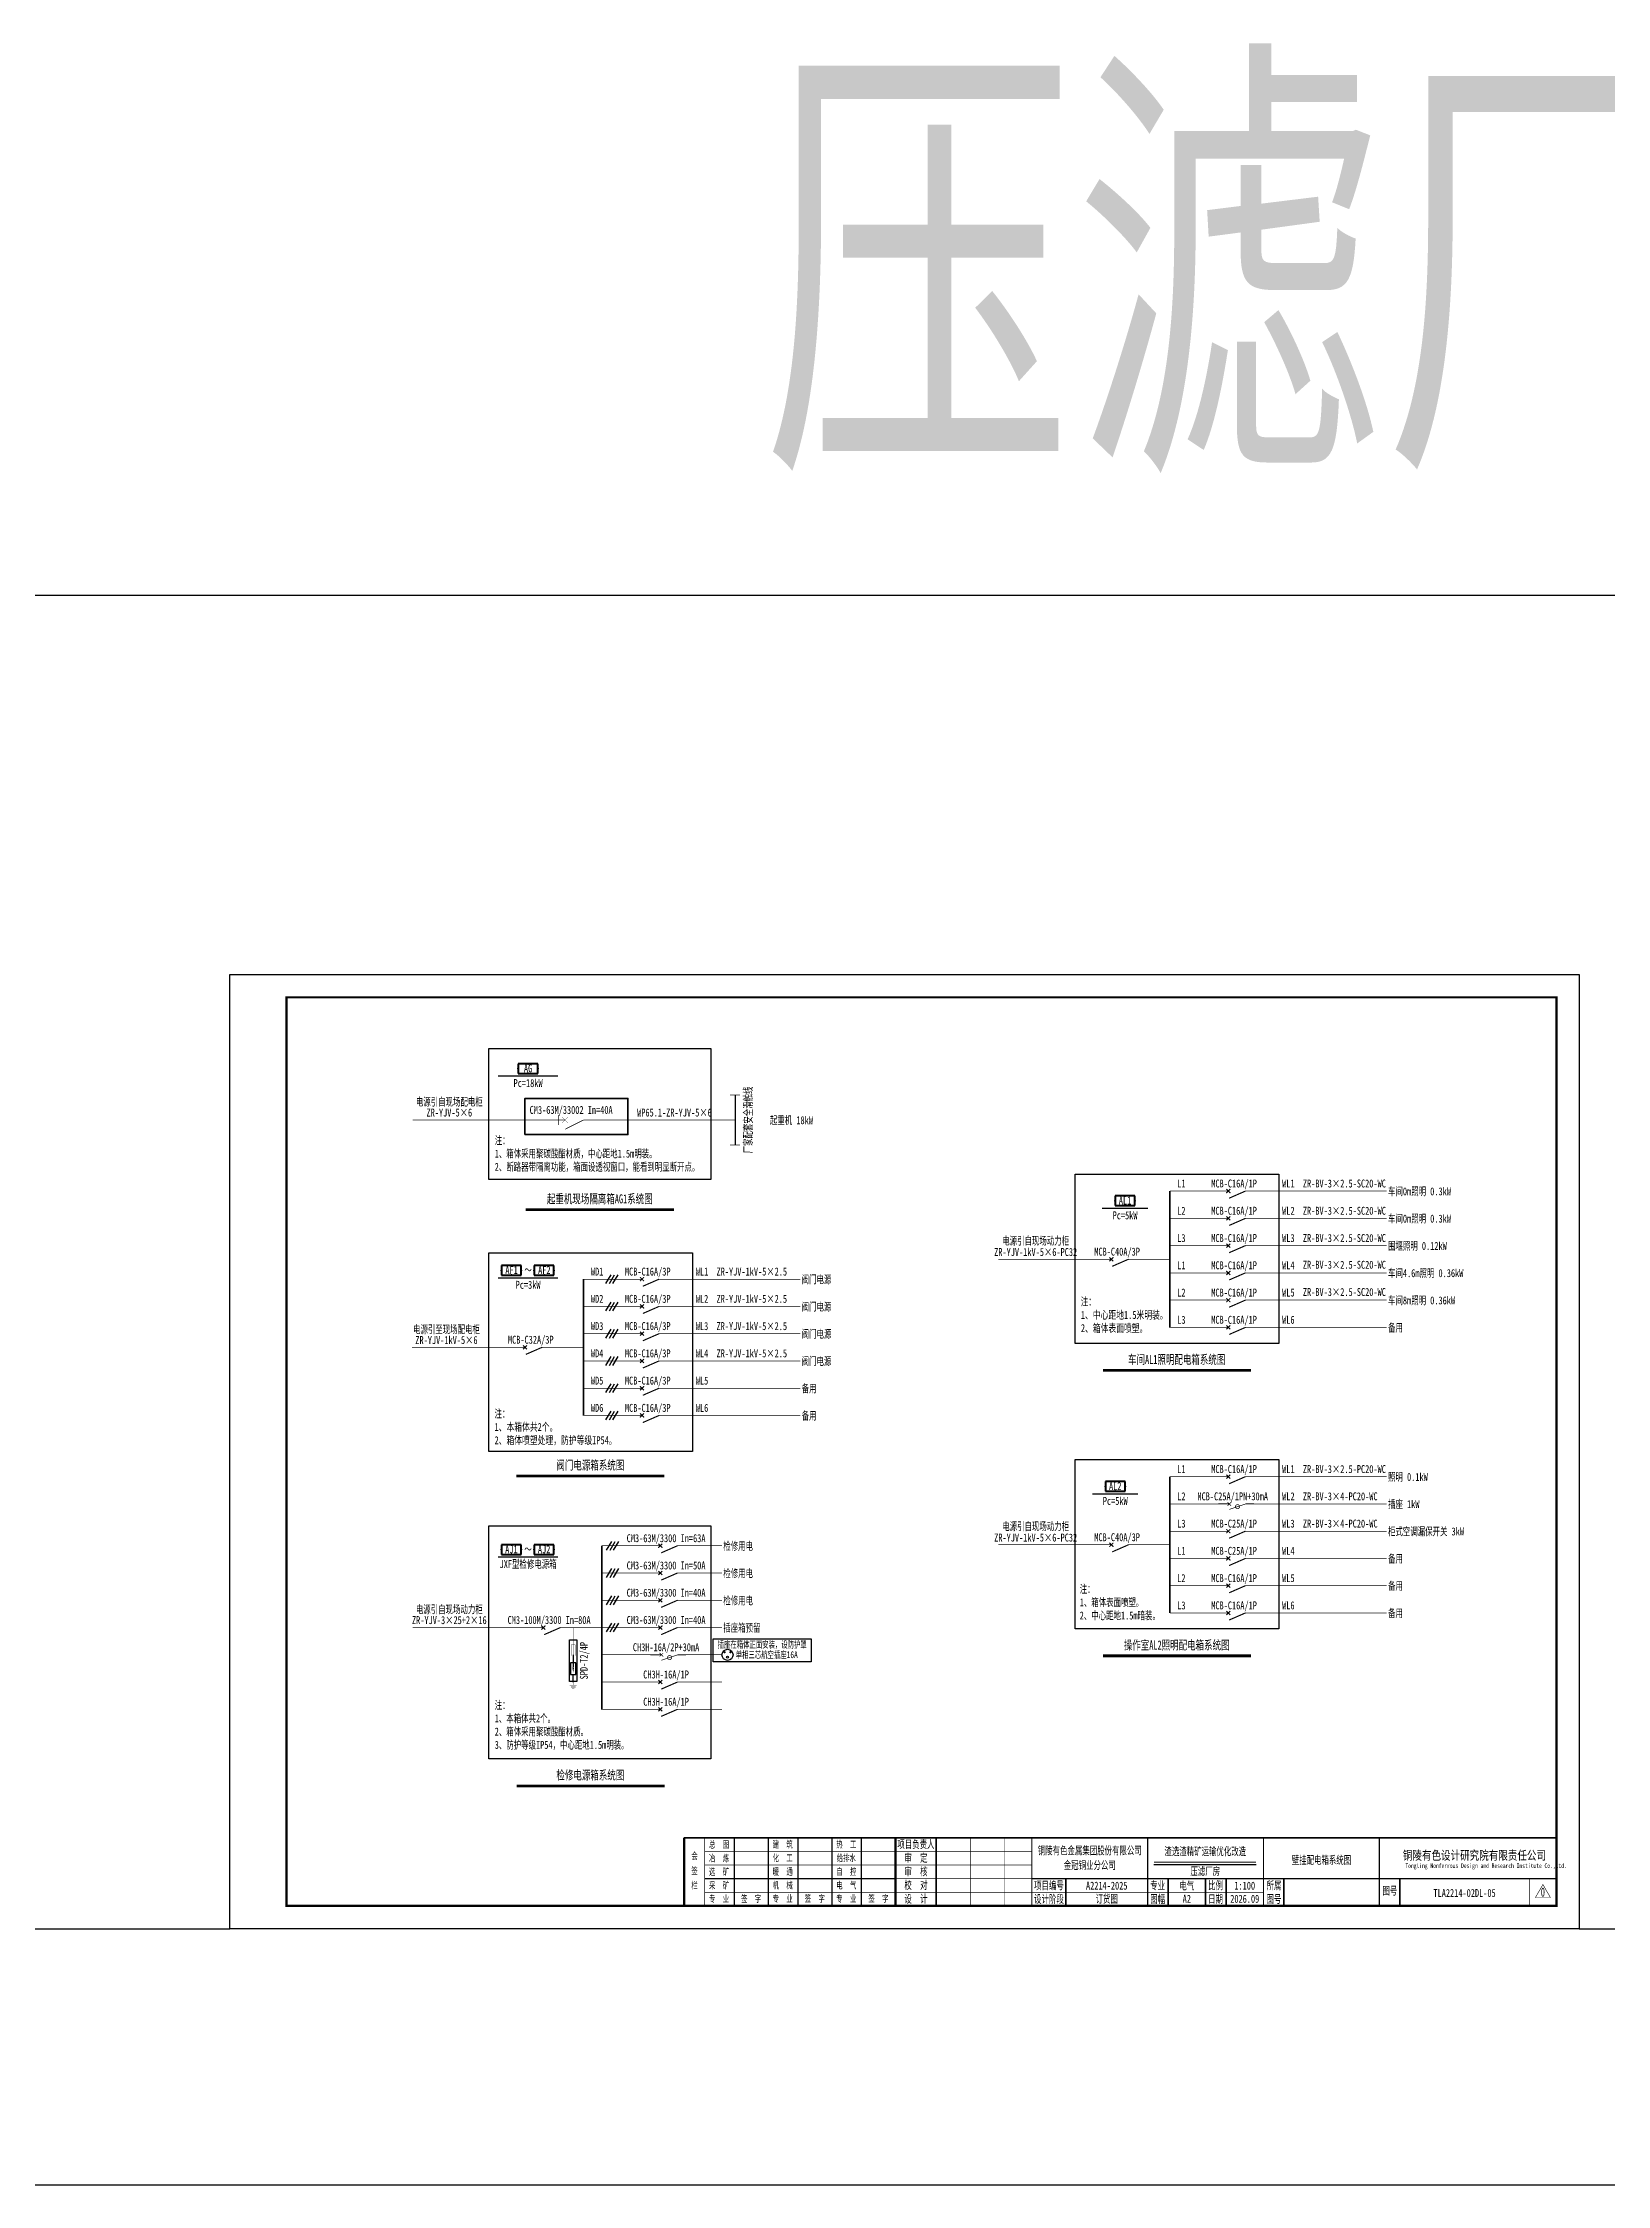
# Model space of a CAD drawing. Header units: millimetres. Extents: x 257344 to 1270023, y 272924 to 540726.
# Drawn here: x 629784 to 698634, y 272924 to 367234 of the extents above; entities that cross this region are included whole.
import ezdxf
from ezdxf.enums import TextEntityAlignment as Align

# ---------------------------------------------------------------- set-up
doc = ezdxf.new("R2010")
doc.units = ezdxf.units.MM
for name, color, linetype, lineweight in [('CAXA0层', 7, 'Continuous', 25), ('ELEMENT', 3, 'Continuous', 30), ('SW', 8, 'Continuous', 20)]:
    doc.layers.add(name, color=color, linetype=linetype, lineweight=lineweight)
for name, color, linetype in [('TEXT', 4, 'Continuous'), ('图框', 7, 'Continuous'), ('文字', 7, 'Continuous'), ('照明平面导线层', 3, 'Continuous'), ('照明平面设备层', 1, 'Continuous'), ('电气-照明系统-设备', 7, 'Continuous'), ('电辅助1', 7, 'Continuous'), ('表格图框层', 7, 'Continuous'), ('高低压系统', 4, 'Continuous')]:
    doc.layers.add(name, color=color, linetype=linetype)
doc.styles.add('HZ', font='', dxfattribs={"width": 0.75})
doc.styles.get("Standard").update_dxf_attribs({"font": 'arial.ttf', "bigfont": 'hzdx.shx'})
doc.styles.add('标准', font='', dxfattribs={"width": 0.667})
doc.styles.get('HZ').set_extended_font_data('SimSun')
doc.styles.get('标准').set_extended_font_data('NSimSun')

# ---------------------------------------------------------------- blocks, each defined once
blk = doc.blocks.new('3')
at = {"layer": 'TEXT', "color": 7, "lineweight": 25, "style": 'HZ', "width": 0.75}
for s, height, p in [('铜陵有色设计研究院有限责任公司', 400, (221501, 249018)), ('Tongling Nonferrous Design and Research Institute Co.,Ltd.', 200, (221613, 248659))]:
    blk.add_text(s, height=height, dxfattribs=at).set_placement(p)
blk = doc.blocks.new('铜陵有色图签02')
at = {"layer": '图框', "linetype": 'Continuous', "lineweight": 50}
for p, q in [((-38401, 3003), (-38401, 1)), ((-29100, 3001), (-29100, 0))]:
    blk.add_line(p, q, dxfattribs=at)
at = {"layer": '图框', "color": 7, "linetype": 'Continuous', "lineweight": 25}
for p, q in [((-36201, 3010), (-36201, 9)), ((-34701, 3010), (-34701, 9)), ((-33401, 3017), (-33401, 16)), ((-31901, 3017), (-31901, 16)), ((-30601, 3017), (-30601, 16)), ((-29100, 1201), (-37501, 1201))]:
    blk.add_line(p, q, dxfattribs=at)
at = {"layer": '图框', "color": 7, "linetype": 'Continuous', "lineweight": 35}
for p, q in [((-27300, 3001), (-27300, 1)), ((-21600, 1197), (-21600, -3)), ((-17100, 1200), (-17100, 0)), ((-15450, 0), (-15450, 1200)), ((-14550, 1200), (-14550, 0)), ((-12000, 1201), (-12000, 1)), ((-6900, 1202), (-6900, 2))]:
    blk.add_line(p, q, dxfattribs=at)
at = {"layer": '图框', "lineweight": 25}
blk.add_line((-17723, 1830), (-13223, 1830), dxfattribs=at)
at = {"layer": '图框', "lineweight": 70, "const_width": 70}
blk.add_lwpolyline([(-17980, 3001), (0, 3001), (-38401, 3001)], dxfattribs=at)
at = {"layer": '图框', "color": 7, "linetype": 'Continuous', "lineweight": 25, "const_width": 25}
for points in [[(-37501, 3000), (-37501, 0)], [(-25800, 3001), (-25800, 1)], [(-24300, 3001), (-24300, 1)], [(-23100, 2401), (-37501, 2401)], [(-23100, 1801), (-37501, 1801)], [(-23100, 1201), (-29100, 1201)], [(-602, 943), (-932, 371), (-272, 371), (-602, 943)], [(-12900, 600), (-18000, 600), (-37501, 600)]]:
    blk.add_lwpolyline(points, dxfattribs=at)
at = {"layer": '图框', "linetype": 'Continuous', "lineweight": 50, "const_width": 50}
for points in [[(-23100, 3001), (-23100, 1)], [(-18000, 3000), (-18000, 0)]]:
    blk.add_lwpolyline(points, dxfattribs=at)
at = {"layer": '图框', "lineweight": 50, "const_width": 50}
for points in [[(-12900, 3001), (-12900, 1)], [(-7800, 3001), (-7800, 1)], [(0, 3000), (0, 0)], [(-23100, 1200), (0, 1200)]]:
    blk.add_lwpolyline(points, dxfattribs=at)
at = {"layer": '图框', "lineweight": 25, "const_width": 35}
blk.add_lwpolyline([(-17723, 1930), (-13223, 1930)], dxfattribs=at)
at = {"layer": '图框', "color": 7, "linetype": 'Continuous', "lineweight": 35, "const_width": 25}
blk.add_lwpolyline([(-1200, 1201), (-1200, 0)], dxfattribs=at)
at = {"layer": '图框', "linetype": 'Continuous', "lineweight": 70, "const_width": 70}
blk.add_lwpolyline([(-38401, 1), (0, 0)], dxfattribs=at)
at = {"layer": '图框', "lineweight": 25}
blk.add_blockref('3', (-228268, -246986), dxfattribs=at)
at = {"layer": 'TEXT', "color": 7, "lineweight": 25, "style": '标准', "width": 0.667}
for s, height, p in [('总  图', 300, (-36862, 2555)), ('建  筑', 300, (-34062, 2562)), ('热  工', 300, (-31262, 2562)), ('项目负责人', 350, (-28197, 2541)), ('会', 300, (-37942, 2054)), ('冶  炼', 300, (-36862, 1955)), ('化  工', 300, (-34062, 1962)), ('给排水', 300, (-31262, 1962)), ('审  定', 350, (-28197, 1941)), ('栏', 300, (-37942, 754)), ('签', 300, (-37942, 1404)), ('采  矿', 300, (-36862, 754)), ('选  矿', 300, (-36862, 1355)), ('机  械', 300, (-34062, 761)), ('暖  通', 300, (-34062, 1362)), ('电  气', 300, (-31262, 761)), ('自  控', 300, (-31262, 1362)), ('校  对', 350, (-28197, 741)), ('审  核', 350, (-28197, 1341)), ('项目编号', 350, (-22343, 730)), ('专业', 350, (-17559, 730)), ('比例', 350, (-15009, 730)), ('所属', 350, (-12438, 730)), ('专  业', 300, (-36862, 170)), ('签  字', 300, (-35449, 170)), ('专  业', 300, (-34062, 177)), ('签  字', 300, (-32649, 177)), ('专  业', 300, (-31262, 177)), ('签  字', 300, (-29849, 177)), ('设  计', 350, (-28197, 139)), ('设计阶段', 350, (-22343, 130)), ('图幅', 350, (-17559, 130)), ('日期', 350, (-15009, 130)), ('图号', 350, (-12438, 130)), ('图号', 350, (-7339, 495))]:
    blk.add_text(s, height=height, dxfattribs=at).set_placement(p, align=Align.CENTER)
blk = doc.blocks.new('1107AA')
at = {"color": 3, "linetype": 'Continuous'}
for points, const_width in [([(0, -7.5), (-3.79, 0)], 0.3), ([(1.25, 1.25), (-1.25, -1.25)], 0.1), ([(-1.25, 1.25), (1.25, -1.25)], 0.1)]:
    blk.add_lwpolyline(points, dxfattribs=dict(at, const_width=const_width))
blk = doc.blocks.new('PLA1')
at = {"color": 0, "linetype": 'ByBlock', "lineweight": -2}
for p, q in [((-500, 500), (-500, 0)), ((500, 500), (-500, 500)), ((-500, 0), (500, 0)), ((500, 0), (500, 500))]:
    blk.add_line(p, q, dxfattribs=at)
for p in [(-500, 250), (0, 500), (0, 0), (500, 250)]:
    blk.add_point(p, dxfattribs=at)
blk = doc.blocks.new('DYDQ0201')
at = {"color": 0}
for points, const_width in [([(0, 0), (0, -3.75)], 0.3), ([(0, -11.25), (-3.11, -4.12)], 0.5), ([(0.86, -4.61), (-0.86, -2.89)], 0.5), ([(-0.86, -4.61), (0.86, -2.89)], 0.5), ([(0, -11.25), (0, -15)], 0.3)]:
    blk.add_lwpolyline(points, dxfattribs=dict(at, const_width=const_width))
blk = doc.blocks.new('LHB1')
at = {"color": 0, "linetype": 'ByBlock', "lineweight": -2}
for points, const_width in [([(4, 0), (0, 0)], 0.4), ([(3.353, -0.647), (4.647, 0.647)], 0.25), ([(4.647, -0.647), (3.353, 0.647)], 0.25), ([(10, 0), (4, -2)], 0.25), ([(10, 0), (13, 0)], 0.4)]:
    blk.add_lwpolyline(points, dxfattribs=dict(at, const_width=const_width))
at = {"color": 0, "linetype": 'ByBlock', "lineweight": -2, "const_width": 0.25}
blk.add_lwpolyline([(7.75, -1, 1), (6.25, -1, 1), (7.75, -1)], format="xyb", dxfattribs=at)
blk = doc.blocks.new('$element$00000532')
for points in [[(0, 0), (0, -0.283)], [(-0.1, -0.283), (0.1, -0.283), (0.1, -0.717), (-0.1, -0.717), (-0.1, -0.283)], [(0, -1), (0, -0.567)]]:
    blk.add_lwpolyline(points)
for points in [[(-0.033, -0.55), (0.033, -0.55), (0, -0.35), (0.033, -0.55)], [(0.033, -0.55), (0, -0.35), (-0.033, -0.55), (0.033, -0.55)], [(0, -0.367), (-0.033, -0.567), (0.033, -0.567), (0, -0.367)]]:
    blk.add_solid(points)
blk.add_attdef('S', (0, 0), '', height=0.00000667)
blk = doc.blocks.new('HFH')
at = {"color": 3, "linetype": 'Continuous', "const_width": 17.3}
for points in [[(-2085, -50), (-2085, 50)], [(-1999, -105), (-1999, 105)], [(-1917, -158), (-1917, 158)], [(-1653, 0), (-1917, 0)]]:
    blk.add_lwpolyline(points, dxfattribs=at)
at = {"color": 3}
blk.add_lwpolyline([(-1757, 162), (75, 162), (75, -164), (-1757, -164)], close=True, dxfattribs=at)
at = {"color": 3, "const_width": 13.3}
for points in [[(-717, 0), (-52, 0)], [(-621, 90), (-139, 90)], [(-621, -90), (-621, 90)], [(-139, -90), (-139, 90)], [(-621, -90), (-139, -90)]]:
    blk.add_lwpolyline(points, dxfattribs=at)
at = {"layer": 'ELEMENT', "linetype": 'ByBlock', "xscale": -1200, "yscale": 1200, "zscale": 1200, "rotation": 90}
blk.add_blockref('$element$00000532', (-1791, 0), dxfattribs=at)

msp = doc.modelspace()

# ---------------------------------------------------------------- linework, layer by layer
at = {"color": 0, "lineweight": -3, "ltscale": 100}
for p, q in [((649416.93211, 322962.46865), (659177.21526, 322962.46865)), ((649416.93211, 317188.29371), (649416.93211, 322962.46865)), ((659177.21526, 322962.46865), (659177.21526, 317188.29371)), ((659177.21526, 317188.29371), (649416.93211, 317188.29371)), ((675223.34901, 317436.14536), (684176.57863, 317436.14536)), ((675223.34901, 309979.66237), (675223.34901, 317436.14536)), ((684176.57863, 317436.14536), (684176.57863, 309979.66237)), ((649416.93211, 313970.75115), (658370.16174, 313970.75115)), ((649416.93211, 305226.40814), (649416.93211, 313970.75115)), ((658370.16174, 313970.75115), (658370.16174, 305226.40814)), ((684176.57863, 309979.66237), (675223.34901, 309979.66237)), ((658370.16174, 305226.40814), (649416.93211, 305226.40814)), ((675223.34901, 304865.04309), (684176.57863, 304865.04309)), ((675223.34901, 297408.56009), (675223.34901, 304865.04309)), ((684176.57863, 304865.04309), (684176.57863, 297408.56009)), ((649416.93211, 301942.3946), (659177.21526, 301942.3946)), ((649416.93211, 291689.55618), (649416.93211, 301942.3946)), ((659177.21526, 301942.3946), (659177.21526, 291689.55618)), ((684176.57863, 297408.56009), (675223.34901, 297408.56009)), ((659177.21526, 291689.55618), (649416.93211, 291689.55618))]:
    msp.add_line(p, q, dxfattribs=at)
at = {"color": 3}
for p, q in [((628008.79781, 284214.48919), (638008.79781, 284214.48919)), ((697408.79781, 284214.48919), (707408.79781, 284214.48919))]:
    msp.add_line(p, q, dxfattribs=at)
for points in [[(267543.57835, 342923.7246), (1270023.47933, 342923.7246), (1270023.47933, 272923.7246), (267543.57835, 272923.7246)], [(659287.00279, 296969.48717), (663603.92539, 296969.48717), (663603.92539, 295964.25589), (659287.00279, 295964.25589)]]:
    msp.add_lwpolyline(points, close=True, dxfattribs=at)
at = {"color": 4, "linetype": 'ByBlock', "lineweight": 35}
msp.add_lwpolyline([(651003.93433, 319173.12413), (651003.93433, 320763.69869), (655537.61231, 320763.69869), (655537.61231, 319173.12413)], close=True, dxfattribs=at)
at = {"color": 2, "linetype": 'ByBlock', "const_width": 33}
for points in [[(660474.42767, 320914.85196), (660034.42767, 320914.85196)], [(660474.42767, 318717.24925), (660034.42767, 318717.24925)]]:
    msp.add_lwpolyline(points, dxfattribs=at)
at = {"color": 3, "const_width": 13.30256}
msp.add_lwpolyline([(653128.12431, 296801.70742), (653128.12431, 297470.34705)], dxfattribs=at)
at = {"color": 1}
for centre, radius in [((659918.8356, 296270.34705), 243.73591), ((659786.50514, 296384.58585), 29.10999), ((660051.16607, 296384.58585), 29.10999)]:
    msp.add_circle(centre, radius, dxfattribs=at)
at = {"color": 2}
msp.add_circle((659918.8356, 296166.52943), 43.66498, dxfattribs=at)
at = {"layer": 'CAXA0层', "color": 0, "linetype": 'Continuous', "lineweight": 30}
for p, q in [((649830.82365, 321751.80902), (652450.75764, 321751.80902)), ((676415.34674, 315929.90024), (678415.34674, 315929.90024)), ((649830.82365, 312871.79058), (652450.75764, 312871.79058)), ((675983.34674, 303358.79797), (677983.34674, 303358.79797)), ((649830.82365, 300577.9341), (652450.75764, 300577.9341))]:
    msp.add_line(p, q, dxfattribs=at)
at = {"layer": 'CAXA0层', "color": 2, "linetype": 'Continuous', "lineweight": 40}
for p, q in [((651043.9284, 315891.00734), (657550.21898, 315891.00734)), ((676446.81853, 308819.05947), (682953.10911, 308819.05947)), ((650628.1739, 304167.86961), (657134.46448, 304167.86961)), ((676446.81853, 296247.9572), (682953.10911, 296247.9572)), ((650640.40163, 290524.55618), (657146.69221, 290524.55618))]:
    msp.add_line(p, q, dxfattribs=at)
at = {"layer": 'CAXA0层', "color": 2, "linetype": 'Continuous', "lineweight": 0}
for p, q in [((651043.9284, 315825.52441), (657550.21898, 315825.52441)), ((676446.81853, 308753.57654), (682953.10911, 308753.57654)), ((650628.1739, 304102.38668), (657134.46448, 304102.38668)), ((676446.81853, 296182.47427), (682953.10911, 296182.47427)), ((650640.40163, 290459.07325), (657146.69221, 290459.07325))]:
    msp.add_line(p, q, dxfattribs=at)
at = {"layer": '图框', "linetype": 'Continuous', "lineweight": 100, "const_width": 100}
msp.add_lwpolyline([(640508.79781, 285214.48919), (696408.79781, 285214.48919), (696408.79781, 325214.48919), (640508.79781, 325214.48919)], close=True, dxfattribs=at)
at = {"layer": '文字', "color": 3, "linetype": 'ByBlock', "lineweight": 25, "const_width": 30}
msp.add_lwpolyline([(646058.93046, 319816.09452), (652706.10363, 319816.09452)], dxfattribs=at)
at = {"layer": '照明平面导线层', "color": 2, "linetype": 'ByBlock', "lineweight": 25, "ltscale": 100}
for p, q in [((654568.54778, 312612.73589), (654800.32585, 313002.15385)), ((654719.54778, 312612.73589), (654951.32585, 313002.15385)), ((654870.54778, 312612.73589), (655102.32585, 313002.15385)), ((654568.54778, 311412.73589), (654800.32585, 311802.15385)), ((654719.54778, 311412.73589), (654951.32585, 311802.15385)), ((654870.54778, 311412.73589), (655102.32585, 311802.15385)), ((654568.54778, 310212.73589), (654800.32585, 310602.15385)), ((654719.54778, 310212.73589), (654951.32585, 310602.15385)), ((654870.54778, 310212.73589), (655102.32585, 310602.15385)), ((654568.54778, 309012.73589), (654800.32585, 309402.15385)), ((654719.54778, 309012.73589), (654951.32585, 309402.15385)), ((654870.54778, 309012.73589), (655102.32585, 309402.15385)), ((654568.54778, 307812.73589), (654800.32585, 308202.15385)), ((654719.54778, 307812.73589), (654951.32585, 308202.15385)), ((654870.54778, 307812.73589), (655102.32585, 308202.15385)), ((654568.54778, 306612.73589), (654800.32585, 307002.15385)), ((654719.54778, 306612.73589), (654951.32585, 307002.15385)), ((654870.54778, 306612.73589), (655102.32585, 307002.15385)), ((654596.01978, 300875.63807), (654827.79785, 301265.05603)), ((654747.01978, 300875.63807), (654978.79785, 301265.05603)), ((654898.01978, 300875.63807), (655129.79785, 301265.05603)), ((654596.01978, 299675.63807), (654827.79785, 300065.05603)), ((654747.01978, 299675.63807), (654978.79785, 300065.05603)), ((654898.01978, 299675.63807), (655129.79785, 300065.05603)), ((654596.01978, 298475.63807), (654827.79785, 298865.05603)), ((654747.01978, 298475.63807), (654978.79785, 298865.05603)), ((654898.01978, 298475.63807), (655129.79785, 298865.05603)), ((654596.01978, 297275.63807), (654827.79785, 297665.05603)), ((654747.01978, 297275.63807), (654978.79785, 297665.05603)), ((654898.01978, 297275.63807), (655129.79785, 297665.05603))]:
    msp.add_line(p, q, dxfattribs=at)
at = {"layer": '照明平面导线层', "color": 3, "linetype": 'ByBlock', "lineweight": 25, "ltscale": 2, "const_width": 30}
for points in [[(652339.5684, 319816.09452), (652770.57904, 319816.09452)], [(652474.8562, 319600.5892), (652474.8562, 320031.59984)], [(653581.29633, 319816.09452), (660258.52931, 319816.05061)]]:
    msp.add_lwpolyline(points, dxfattribs=at)
at = {"layer": '照明平面设备层', "color": 0, "lineweight": -3, "ltscale": 100}
msp.add_lwpolyline([(638008.79781, 326214.48919), (697408.79781, 326214.48919), (697408.79781, 284214.48919), (638008.79781, 284214.48919)], close=True, dxfattribs=at)
at = {"layer": '照明平面设备层', "color": 130, "lineweight": -3, "const_width": 30}
for points in [[(679391.57864, 316684.14477), (681585.97435, 316684.14477)], [(683085.97435, 316684.14477), (688932.65084, 316684.14477)], [(679391.57864, 315484.14477), (681585.97435, 315484.14477)], [(683085.97435, 315484.14477), (688932.65084, 315484.14477)], [(679391.57864, 314284.14477), (681585.97435, 314284.14477)], [(683085.97435, 314284.14477), (688932.65084, 314284.14477)], [(671831.95022, 313684.14477), (676737.46383, 313684.14477)], [(677937.46383, 313684.14477), (679391.57864, 313684.14477)], [(653585.16175, 312807.44487), (655779.55746, 312807.44487)], [(657279.55746, 312807.44487), (663126.23394, 312807.44487)], [(679391.57864, 313084.14477), (681585.97435, 313084.14477)], [(683085.97435, 313084.14477), (688932.65084, 313084.14477)], [(653585.16175, 311607.44487), (655779.55746, 311607.44487)], [(657279.55746, 311607.44487), (663126.23394, 311607.44487)], [(679391.57864, 311884.14477), (681585.97435, 311884.14477)], [(683085.97435, 311884.14477), (688932.65084, 311884.14477)], [(653585.16175, 310407.44487), (655779.55746, 310407.44487)], [(657279.55746, 310407.44487), (663126.23394, 310407.44487)], [(679391.57864, 310684.14477), (681585.97435, 310684.14477)], [(683085.97435, 310684.14477), (688932.65084, 310684.14477)], [(646025.53333, 309807.44487), (650931.04693, 309807.44487)], [(652131.04693, 309807.44487), (653585.16175, 309807.44487)], [(653585.16175, 309207.44487), (655779.55746, 309207.44487)], [(657279.55746, 309207.44487), (663126.23394, 309207.44487)], [(653585.16175, 308007.44487), (655779.55746, 308007.44487)], [(657279.55746, 308007.44487), (663126.23394, 308007.44487)], [(653585.16175, 306807.44487), (655779.55746, 306807.44487)], [(657279.55746, 306807.44487), (663126.23394, 306807.44487)], [(679391.57864, 304113.0425), (681585.97435, 304113.0425)], [(683085.97435, 304113.0425), (688932.65084, 304113.0425)], [(679391.57864, 302913.0425), (681585.97435, 302913.0425)], [(683085.97435, 302913.0425), (688932.65084, 302913.0425)], [(654392.21526, 301070.34705), (656586.61097, 301070.34705)], [(658086.61097, 301070.34705), (659675.09969, 301070.34705)], [(671831.95022, 301113.0425), (676737.46383, 301113.0425)], [(677937.46383, 301113.0425), (679391.57864, 301113.0425)], [(679391.57864, 301713.0425), (681585.97435, 301713.0425)], [(683085.97435, 301713.0425), (688932.65084, 301713.0425)], [(679391.57864, 300513.0425), (681585.97435, 300513.0425)], [(683085.97435, 300513.0425), (688932.65084, 300513.0425)], [(654392.21526, 299870.34705), (656586.61097, 299870.34705)], [(658086.61097, 299870.34705), (659675.09969, 299870.34705)], [(679391.57864, 299313.0425), (681585.97435, 299313.0425)], [(683085.97435, 299313.0425), (688932.65084, 299313.0425)], [(654392.21526, 298670.34705), (656586.61097, 298670.34705)], [(658086.61097, 298670.34705), (659675.09969, 298670.34705)], [(679391.57864, 298113.0425), (681585.97435, 298113.0425)], [(683085.97435, 298113.0425), (688932.65084, 298113.0425)], [(646058.93046, 297470.34705), (651738.10045, 297470.34705)], [(652938.10045, 297470.34705), (654392.21526, 297470.34705)], [(654392.21526, 297470.34705), (656586.61097, 297470.34705)], [(658086.61097, 297470.34705), (659675.09969, 297470.34705)], [(654392.21526, 296270.34705), (656586.61097, 296270.34705)], [(658086.61097, 296270.34705), (659675.09969, 296270.34705)], [(654392.21526, 295070.34705), (656586.61097, 295070.34705)], [(658086.61097, 295070.34705), (659675.09969, 295070.34705)], [(654392.21526, 293870.34705), (656586.61097, 293870.34705)], [(658086.61097, 293870.34705), (659675.09969, 293870.34705)]]:
    msp.add_lwpolyline(points, dxfattribs=at)
at = {"layer": '表格图框层', "color": 2, "linetype": 'ByBlock', "const_width": 55}
msp.add_lwpolyline([(660258.52931, 318717.24925), (660258.52931, 320914.85196)], dxfattribs=at)
at = {"layer": '高低压系统', "color": 3, "lineweight": 35}
for p, q in [((679391.57864, 310684.14477), (679391.57864, 316684.14477)), ((653585.16175, 306807.44487), (653585.16175, 312807.44487)), ((679391.57864, 298113.0425), (679391.57864, 304113.0425)), ((654392.21526, 293870.34705), (654392.21526, 301070.34705))]:
    msp.add_line(p, q, dxfattribs=at)

# ---------------------------------------------------------------- block references
at = {"rotation": 90}
msp.add_blockref('HFH', (653128.12431, 296853.68619), dxfattribs=at)
at = {"layer": '图框', "lineweight": 25}
msp.add_blockref('铜陵有色图签02', (696408.79781, 285214.48919), dxfattribs=at)
at = {"layer": '文字', "color": 3, "linetype": 'ByBlock', "lineweight": 25, "xscale": 108.0493425019085, "yscale": 108.0493425019085, "zscale": 108.0493425019085, "rotation": 90}
msp.add_blockref('1107AA', (652770.92626, 319816.09452), dxfattribs=at)
at = {"layer": '照明平面设备层', "color": 4, "lineweight": 40, "xscale": 0.8640000000596046, "yscale": 0.8640000000596046, "zscale": 0.8640000000596046}
msp.add_blockref('PLA1', (651140.79065, 321860.67445), dxfattribs=at)
at = {"layer": '照明平面设备层', "lineweight": 40, "xscale": 0.8640000019222498, "yscale": 0.8640000019222498, "zscale": 0.8640000019222498}
msp.add_blockref('PLA1', (677415.34674, 316045.53278), dxfattribs=at)
at = {"layer": '照明平面设备层', "color": 1, "lineweight": 40, "xscale": 0.8640000000596046, "yscale": 0.8640000005252659, "zscale": 0.8640000000000001}
for p in [(650405.07092, 312980.65601), (651847.15514, 312980.65601), (676983.34674, 303467.6634), (650405.07092, 300686.79953), (651847.15514, 300686.79953)]:
    msp.add_blockref('PLA1', p, dxfattribs=at)
at = {"layer": '电气-照明系统-设备', "color": 2, "linetype": 'ByBlock', "lineweight": 25, "xscale": 120, "yscale": 120, "zscale": 1.199999999999999}
for p in [(681525.97435, 302913.0425), (656526.61097, 296270.34705)]:
    msp.add_blockref('LHB1', p, dxfattribs=at)
at = {"layer": '高低压系统', "lineweight": -3, "xscale": 100, "yscale": 100, "zscale": 100, "rotation": 90}
for p in [(681585.97435, 316684.14477), (681585.97435, 315484.14477), (681585.97435, 314284.14477), (676437.46383, 313684.14477), (681585.97435, 313084.14477), (655779.55746, 312807.44487), (655779.55746, 311607.44487), (681585.97435, 311884.14477), (655779.55746, 310407.44487), (681585.97435, 310684.14477), (650631.04693, 309807.44487), (655779.55746, 309207.44487), (655779.55746, 308007.44487), (655779.55746, 306807.44487), (681585.97435, 304113.0425), (681585.97435, 301713.0425), (656586.61097, 301070.34705), (676437.46383, 301113.0425), (656586.61097, 299870.34705), (681585.97435, 300513.0425), (681585.97435, 299313.0425), (656586.61097, 298670.34705), (681585.97435, 298113.0425), (651438.10045, 297470.34705), (656586.61097, 297470.34705), (656586.61097, 295070.34705), (656586.61097, 293870.34705)]:
    msp.add_blockref('DYDQ0201', p, dxfattribs=at)

# ---------------------------------------------------------------- texts
at = {"layer": 'SW', "color": 3, "linetype": 'ByBlock', "lineweight": 25, "style": '标准', "width": 0.667}
msp.add_text('压滤厂房区02', height=15000, dxfattribs=at).set_placement((702408.79781, 350027.27889), align=Align.CENTER)
at = {"layer": 'SW', "color": 7, "linetype": 'Continuous', "lineweight": 25, "style": '标准', "width": 0.667}
for s, p in [('Pc=18kW', (651140.79065, 321264.82305)), ('AG', (651140.79065, 321915.87431)), ('电源引自现场配电柜', (647674.53522, 320441.67351)), ('ZR-YJV-5×6', (647674.53522, 319968.67351)), ('CM3-63M/33002 In=40A', (653034.9532, 320083.4182)), ('WP65.1-ZR-YJV-5×6', (657584.11128, 319968.67351)), ('MCB-C16A/1P', (682213.54103, 316844.14477)), ('AL1', (677415.34674, 316093.91427)), ('MCB-C16A/1P', (682213.54103, 315644.14477)), ('Pc=5kW', (677415.34674, 315442.91427)), ('ZR-YJV-1kV-5×6-PC32', (673480.94239, 313829.14477)), ('电源引自现场动力柜', (673480.94239, 314323.39518)), ('MCB-C40A/3P', (677065.03051, 313844.14477)), ('MCB-C16A/1P', (682213.54103, 314444.14477)), ('AF1', (650413.68677, 313035.85587)), ('～', (651140.79065, 313035.85587)), ('AF2', (651855.77099, 313035.85587)), ('MCB-C16A/3P', (656407.12414, 312967.44487)), ('MCB-C16A/1P', (682213.54103, 313244.14477)), ('Pc=3kW', (651140.79065, 312384.80461)), ('MCB-C16A/1P', (682213.54103, 312044.14477)), ('MCB-C16A/3P', (656407.12414, 311767.44487)), ('电源引至现场配电柜', (647548.1391, 310422.93618)), ('ZR-YJV-1kV-5×6', (647548.1391, 309952.44487)), ('MCB-C32A/3P', (651258.61361, 309967.44487)), ('MCB-C16A/3P', (656407.12414, 310567.44487)), ('MCB-C16A/1P', (682213.54103, 310844.14477)), ('MCB-C16A/3P', (656407.12414, 309367.44487)), ('MCB-C16A/3P', (656407.12414, 308167.44487)), ('MCB-C16A/3P', (656407.12414, 306967.44487)), ('MCB-C16A/1P', (682213.54103, 304273.0425)), ('AL2', (676983.34674, 303522.86326)), ('Pc=5kW', (676983.34674, 302871.812)), ('电源引自现场动力柜', (673480.94239, 301752.2929)), ('MCB-C25A/1P', (682213.54103, 301873.0425)), ('AJ1', (650405.07092, 300741.99939)), ('～', (651140.79065, 300741.99939)), ('AJ2', (651847.15514, 300741.99939)), ('CM3-63M/3300 In=63A', (657214.17765, 301230.34705)), ('ZR-YJV-1kV-5×6-PC32', (673480.94239, 301258.0425)), ('MCB-C40A/3P', (677065.03051, 301273.0425)), ('MCB-C25A/1P', (682213.54103, 300673.0425)), ('JXF型检修电源箱', (651140.79065, 300090.94813)), ('CM3-63M/3300 In=50A', (657214.17765, 300030.34705)), ('CM3-63M/3300 In=40A', (657214.17765, 298830.34705)), ('MCB-C16A/1P', (682213.54103, 299473.0425)), ('电源引自现场动力柜', (647674.53522, 298095.92603)), ('MCB-C16A/1P', (682213.54103, 298273.0425)), ('ZR-YJV-3×25+2×16', (647674.53522, 297622.92603)), ('CM3-100M/3300 In=80A', (652065.66713, 297630.34705)), ('CM3-63M/3300 In=40A', (657214.17765, 297630.34705)), ('CH3H-16A/2P+30mA', (657214.17765, 296430.34705)), ('CH3H-16A/1P', (657214.17765, 295230.34705)), ('CH3H-16A/1P', (657214.17765, 294030.34705))]:
    msp.add_text(s, height=350, dxfattribs=at).set_placement(p, align=Align.CENTER)
at = {"layer": 'SW', "color": 0, "linetype": 'Continuous', "lineweight": 25, "style": '标准', "width": 0.667}
msp.add_text('起重机 18kW', height=350, dxfattribs=at).set_placement((661785.06689, 319630.04419))
at = {"layer": 'SW', "color": 7, "linetype": 'Continuous', "lineweight": 25, "style": '标准', "width": 0.667}
for s, p in [('L1', (679711.57864, 316844.14477)), ('WL1', (684329.49859, 316844.14477)), ('ZR-BV-3×2.5-SC20-WC', (685242.1977, 316844.14477)), ('车间0m照明 0.3kW', (688990.07529, 316498.13836)), ('L2', (679711.57864, 315644.14477)), ('WL2', (684329.49859, 315644.14477)), ('ZR-BV-3×2.5-SC20-WC', (685242.1977, 315644.14477)), ('车间0m照明 0.3kW', (688990.07529, 315298.13836)), ('L3', (679711.57864, 314444.14477)), ('WL3', (684329.49859, 314444.14477)), ('ZR-BV-3×2.5-SC20-WC', (685242.1977, 314444.14477)), ('围堰照明 0.12kW', (688990.07529, 314098.13836)), ('WD1', (653905.16175, 312967.44487)), ('WL1', (658523.0817, 312967.44487)), ('ZR-YJV-1kV-5×2.5', (659435.78079, 312967.44487)), ('L1', (679711.57864, 313244.14477)), ('WL4', (684329.49859, 313244.14477)), ('ZR-BV-3×2.5-SC20-WC', (685242.1977, 313267.90387)), ('车间4.6m照明 0.36kW', (688990.07529, 312898.13836)), ('阀门电源', (663183.65839, 312621.43846)), ('L2', (679711.57864, 312044.14477)), ('WL5', (684329.49859, 312044.14477)), ('ZR-BV-3×2.5-SC20-WC', (685242.1977, 312067.90387)), ('WD2', (653905.16175, 311767.44487)), ('WL2', (658523.0817, 311767.44487)), ('ZR-YJV-1kV-5×2.5', (659435.78079, 311767.44487)), ('阀门电源', (663183.65839, 311421.43846)), ('车间8m照明 0.36kW', (688990.07529, 311698.13836)), ('WD3', (653905.16175, 310567.44487)), ('WL3', (658523.0817, 310567.44487)), ('ZR-YJV-1kV-5×2.5', (659435.78079, 310567.44487)), ('阀门电源', (663183.65839, 310221.43846)), ('L3', (679711.57864, 310844.14477)), ('WL6', (684329.49859, 310844.14477)), ('备用', (688990.07529, 310498.13836)), ('WD4', (653905.16175, 309367.44487)), ('WL4', (658523.0817, 309367.44487)), ('ZR-YJV-1kV-5×2.5', (659435.78079, 309367.44487)), ('阀门电源', (663183.65839, 309021.43846)), ('WD5', (653905.16175, 308167.44487)), ('WL5', (658523.0817, 308167.44487)), ('备用', (663183.65839, 307821.43846)), ('WD6', (653905.16175, 306967.44487)), ('WL6', (658523.0817, 306967.44487)), ('备用', (663183.65839, 306621.43846)), ('L1', (679711.57864, 304273.0425)), ('WL1', (684329.49859, 304273.0425)), ('ZR-BV-3×2.5-PC20-WC', (685242.1977, 304273.0425)), ('照明 0.1kW', (688990.07529, 303927.03609)), ('L2', (679711.57864, 303073.0425)), ('WL2', (684329.49859, 303073.0425)), ('ZR-BV-3×4-PC20-WC', (685242.1977, 303073.0425)), ('插座 1kW', (688990.07529, 302727.03609)), ('L3', (679711.57864, 301873.0425)), ('WL3', (684329.49859, 301873.0425)), ('ZR-BV-3×4-PC20-WC', (685242.1977, 301873.0425)), ('柜式空调漏保开关 3kW', (688990.07529, 301527.03609)), ('检修用电', (659732.52414, 300884.34063)), ('L1', (679711.57864, 300673.0425)), ('WL4', (684329.49859, 300673.0425)), ('检修用电', (659732.52414, 299684.34063)), ('备用', (688990.07529, 300327.03609)), ('L2', (679711.57864, 299473.0425)), ('WL5', (684329.49859, 299473.0425)), ('备用', (688990.07529, 299127.03609)), ('检修用电', (659732.52414, 298484.34063)), ('L3', (679711.57864, 298273.0425)), ('WL6', (684329.49859, 298273.0425)), ('备用', (688990.07529, 297927.03609)), ('插座箱预留', (659732.52414, 297284.34063))]:
    msp.add_text(s, height=350, dxfattribs=at).set_placement(p)
at = {"layer": 'SW', "color": 2, "linetype": 'Continuous', "lineweight": 25, "style": '标准', "width": 0.667}
for s, p in [('起重机现场隔离箱AG1系统图', (654297.07369, 316146.02137)), ('车间AL1照明配电箱系统图', (679687.73609, 309074.0735)), ('阀门电源箱系统图', (653881.31919, 304422.88364)), ('操作室AL2照明配电箱系统图', (679687.73609, 296502.97123)), ('检修电源箱系统图', (653881.31919, 290779.5702))]:
    msp.add_text(s, height=400, dxfattribs=at).set_placement(p, align=Align.CENTER)
at = {"layer": 'SW', "color": 7, "linetype": 'ByBlock', "lineweight": 25, "style": '标准', "width": 0.667}
for s, height, p in [('MCB-C25A/1PN+30mA', 350, (682153.54103, 303073.0425)), ('插座在箱体正面安装，设防护罩', 300, (661445.46409, 296574.79863)), ('单相三芯航空插座16A', 300, (661645.46409, 296125.24239))]:
    msp.add_text(s, height=height, dxfattribs=at).set_placement(p, align=Align.CENTER)
at = {"layer": 'SW', "color": 7, "linetype": 'Continuous', "lineweight": 25, "style": '标准', "width": 0.667}
msp.add_text('SPD-T2/4P', height=350, rotation=90, dxfattribs=at).set_placement((653769.78989, 296012.24719), align=Align.CENTER)
at = {"layer": 'SW', "color": 4, "linetype": 'Continuous', "lineweight": 25, "style": '标准', "width": 0.667}
for s, height, p in [('铜陵有色金属集团股份有限公司', 350, (675862.65097, 287482.57509)), ('渣选渣精矿运输优化改造', 350, (680945.64971, 287445.46883)), ('金冠铜业分公司', 350, (675862.65097, 286834.90485)), ('压滤厂房', 350, (680945.64971, 286568.80084)), ('壁挂配电箱系统图', 350, (686059.70922, 287061.40214)), ('A2214-2025', 350, (676608.22153, 285934.16922)), ('电气', 350, (680132.97432, 285934.16922)), ('1:100', 350, (682682.97432, 285934.16922)), ('TLA2214-02DL-05', 350, (692358.11222, 285610.95975)), ('0', 400, (695806.57029, 285622.44956)), ('A2', 350, (680132.97432, 285354.46716)), ('2026.09', 350, (682682.97432, 285354.46716))]:
    msp.add_text(s, height=height, dxfattribs=at).set_placement(p, align=Align.CENTER)
at = {"layer": 'SW', "color": 1, "linetype": 'Continuous', "lineweight": 25, "style": '标准', "width": 0.667}
msp.add_text('订货图', height=350, dxfattribs=at).set_placement((676608.22153, 285354.46716), align=Align.CENTER)
at = {"layer": 'SW', "color": 0, "linetype": 'Continuous', "lineweight": 25, "char_height": 350, "attachment_point": 1, "style": '标准'}
for s, insert, width in [('注：\\P1、箱体采用聚碳酸酯材质，中心距地1.5m明装。\\P2、断路器带隔离功能，箱面设透视窗口，能看到明显断开点。', (649672.35525, 319093.97933), 9169.9737862), ('注：\\P{\\fNSimSun|b0|i0|c134|p34;\\W0.7;1、中心距地1.5米明装。\\P2、箱体表面喷塑。}', (675469.95021, 311993.52908), 10339.6209135), ('注：\\P{\\fNSimSun|b0|i0|c134|p34;\\W0.7;1、本箱体共2个。\\P2、箱体喷塑处理，防护等级IP54。}', (649663.53332, 307060.27485), 10339.6209135), ('注：\\P1、箱体表面喷塑。\\P2、中心距地1.5m暗装。', (675419.95021, 299343.11216), 10339.6209135), ('注：\\P1、本箱体共2个。\\P2、箱体采用聚碳酸酯材质。\\P3、防护等级IP54，中心距地1.5m明装。', (649672.35525, 294232.50884), 7718.519906)]:
    msp.add_mtext(s, dxfattribs=dict(at, insert=insert, width=width))
at = {"layer": '电辅助1', "color": 7, "linetype": 'ByBlock', "lineweight": 25, "style": '标准', "width": 0.667}
msp.add_text('厂家配套安全滑触线', height=350, rotation=90, dxfattribs=at).set_placement((660999.10788, 319817.30411), align=Align.CENTER)

doc.saveas('drawing.dxf')
